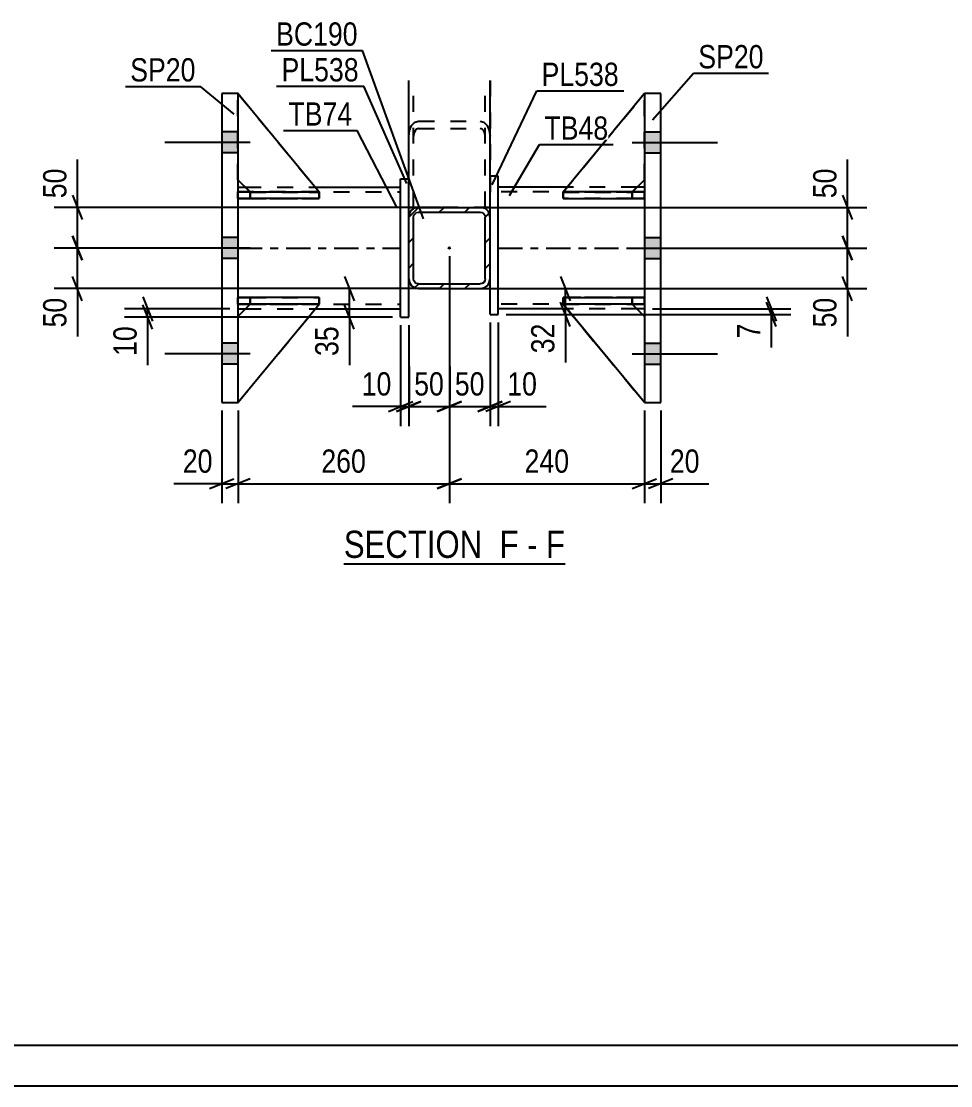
# Model space of a CAD drawing. Header units: millimetres. Extents: x -48 to 793, y -409 to 185.
# Drawn here: x 215.2 to 329.5, y -408.9 to -277.9 of the extents above; entities that cross this region are included whole.
import ezdxf

# ---------------------------------------------------------------- set-up
doc = ezdxf.new("R2010")
doc.units = ezdxf.units.MM
doc.linetypes.add('DXK_LINE_DOT2', pattern=[3.9198, 1.9599, -1.9599])
doc.linetypes.add('DXK_LINE_DOT3', pattern=[5.9187, 2.979, -0.9799, 0.9799, -0.9799])
doc.styles.add('Arial Narrow', font='ARIALN.TTF', dxfattribs={"height": 0.2})

# ---------------------------------------------------------------- blocks, each defined once
blk = doc.blocks.new('Unknown-122568784-1133 - 17325')
at = {"color": 5, "linetype": 'Continuous'}
for p, q in [((-42.51, -403.87), (788.49, -403.87)), ((-47.51, -408.87), (793.49, -408.87))]:
    blk.add_line(p, q, dxfattribs=at)
blk = doc.blocks.new('Unknown-122568784-16 - 2833')
at = {"color": 6, "linetype": 'Continuous'}
blk.add_line((254.9, -344.66), (282.11, -344.66), dxfattribs=at)
at = {"color": 0, "linetype": 'Continuous'}
for points in [[(273, -343.91), (273, -340.41), (254.9, -340.41), (254.9, -343.91)], [(276.4, -343.91), (276.4, -340.41), (274.05, -340.41), (274.05, -343.91)], [(278.72, -343.91), (278.72, -340.41), (277.45, -340.41), (277.45, -343.91)], [(282.11, -343.91), (282.11, -340.41), (279.77, -340.41), (279.77, -343.91)]]:
    blk.add_wipeout(points, dxfattribs=at)
at = {"color": 7, "linetype": 'Continuous', "style": 'Arial Narrow'}
for s, p in [('SECTION ', (254.9, -343.91)), ('F', (274.05, -343.91)), ('F', (279.77, -343.91)), ('-', (277.45, -343.91))]:
    blk.add_text(s, height=3.34, dxfattribs=at).set_placement(p)
blk = doc.blocks.new('Part-122568784-2897 - 2833')
at = {"color": 2, "linetype": 'Continuous'}
for p, q in [((262.88, -297.28), (262.88, -285.17)), ((272.88, -296.94), (272.88, -285.17)), ((262.88, -300.77), (264.08, -300.77)), ((272.52, -300.77), (271.68, -300.77)), ((272.78, -300.77), (272.52, -300.77)), ((272.88, -300.77), (272.78, -300.77))]:
    blk.add_line(p, q, dxfattribs=at)
at = {"color": 7, "linetype": 'DXK_LINE_DOT2'}
for p, q in [((263.48, -300.77), (263.48, -285.17)), ((272.28, -300.77), (272.28, -285.17)), ((262.97, -291.3), (263.23, -290.69)), ((263.23, -290.69), (263.62, -290.29)), ((263.62, -290.29), (264.08, -290.15)), ((264.08, -290.15), (271.68, -290.15)), ((271.68, -290.15), (272.13, -290.29)), ((272.13, -290.29), (272.52, -290.69)), ((272.52, -290.69), (272.78, -291.3)), ((262.88, -292.01), (262.97, -291.3)), ((263.52, -291.65), (263.48, -292.01)), ((263.65, -291.35), (263.52, -291.65)), ((263.85, -291.15), (263.65, -291.35)), ((264.08, -291.08), (263.85, -291.15)), ((264.08, -291.08), (271.68, -291.08)), ((271.9, -291.15), (271.68, -291.08)), ((272.1, -291.35), (271.9, -291.15)), ((272.23, -291.65), (272.1, -291.35)), ((272.28, -292.01), (272.23, -291.65)), ((272.78, -291.3), (272.88, -292.01)), ((262.88, -300.77), (262.88, -297.28)), ((272.88, -300.77), (272.88, -296.94)), ((262.97, -300.77), (262.88, -300.77)), ((264.08, -300.77), (272.13, -300.77)), ((272.52, -300.77), (272.28, -300.77))]:
    blk.add_line(p, q, dxfattribs=at)
blk = doc.blocks.new('Bolt-122568784-2849 - 2833')
at = {"linetype": 'Continuous'}
for points in [[(293.88, -294.08), (293.88, -291.48), (291.88, -291.48), (291.88, -294.08)], [(293.88, -294.08), (293.88, -291.48), (291.88, -291.48), (291.88, -294.08)], [(293.88, -294.08), (293.88, -291.48), (291.88, -291.48), (291.88, -294.08)], [(293.88, -307.08), (293.88, -304.48), (291.88, -304.48), (291.88, -307.08)], [(293.88, -307.08), (293.88, -304.48), (291.88, -304.48), (291.88, -307.08)], [(293.88, -320.08), (293.88, -317.48), (291.88, -317.48), (291.88, -320.08)], [(293.88, -320.08), (293.88, -317.48), (291.88, -317.48), (291.88, -320.08)], [(293.88, -320.08), (293.88, -317.48), (291.88, -317.48), (291.88, -320.08)]]:
    blk.add_hatch(color=1, dxfattribs=at).paths.add_polyline_path(points)
at = {"color": 1, "linetype": 'Continuous'}
for p, q in [((291.88, -291.48), (293.88, -291.48)), ((291.88, -291.48), (293.88, -291.48)), ((291.88, -291.48), (293.88, -291.48)), ((290.38, -292.78), (300.88, -292.78)), ((290.38, -292.78), (300.88, -292.78)), ((290.38, -292.78), (300.88, -292.78)), ((291.88, -294.08), (293.88, -294.08)), ((291.88, -294.08), (293.88, -294.08)), ((291.88, -294.08), (293.88, -294.08)), ((291.88, -304.48), (293.88, -304.48)), ((291.88, -304.48), (293.88, -304.48)), ((290.38, -305.78), (300.88, -305.78)), ((290.38, -305.78), (300.88, -305.78)), ((291.88, -307.08), (293.88, -307.08)), ((291.88, -307.08), (293.88, -307.08)), ((291.88, -317.48), (293.88, -317.48)), ((291.88, -317.48), (293.88, -317.48)), ((291.88, -317.48), (293.88, -317.48)), ((290.38, -318.78), (300.88, -318.78)), ((290.38, -318.78), (300.88, -318.78)), ((290.38, -318.78), (300.88, -318.78)), ((291.88, -320.08), (293.88, -320.08)), ((291.88, -320.08), (293.88, -320.08)), ((291.88, -320.08), (293.88, -320.08))]:
    blk.add_line(p, q, dxfattribs=at)
blk = doc.blocks.new('Part-122568784-3017 - 2833')
at = {"color": 7, "linetype": 'DXK_LINE_DOT2'}
for p, q in [((291.87, -286.78), (281.87, -298.89)), ((281.87, -298.89), (291.87, -286.78)), ((291.87, -297.39), (291.87, -286.78)), ((290.37, -298.89), (291.87, -297.39)), ((290.37, -298.89), (291.87, -297.39)), ((281.87, -298.89), (290.37, -298.89)), ((281.87, -298.89), (281.87, -298.89)), ((290.37, -298.89), (281.87, -298.89)), ((290.37, -298.89), (290.37, -298.89))]:
    blk.add_line(p, q, dxfattribs=at)
blk = doc.blocks.new('Part-122568784-2978 - 2833')
at = {"color": 2, "linetype": 'Continuous'}
for p, q in [((261.88, -314.28), (261.88, -297.28)), ((261.88, -297.28), (262.88, -297.28)), ((262.88, -301.97), (262.88, -297.28)), ((262.88, -314.28), (262.88, -309.57)), ((261.88, -314.28), (262.88, -314.28))]:
    blk.add_line(p, q, dxfattribs=at)
at = {"color": 7, "linetype": 'DXK_LINE_DOT2'}
blk.add_line((262.88, -309.57), (262.88, -301.97), dxfattribs=at)
blk = doc.blocks.new('Bolt-122568784-2850 - 2833')
at = {"linetype": 'Continuous'}
for points in [[(241.88, -294.08), (241.88, -291.48), (239.88, -291.48), (239.88, -294.08)], [(241.88, -294.08), (241.88, -291.48), (239.88, -291.48), (239.88, -294.08)], [(241.88, -294.08), (241.88, -291.48), (239.88, -291.48), (239.88, -294.08)], [(241.88, -307.08), (241.88, -304.48), (239.88, -304.48), (239.88, -307.08)], [(241.88, -307.08), (241.88, -304.48), (239.88, -304.48), (239.88, -307.08)], [(241.88, -320.08), (241.88, -317.48), (239.88, -317.48), (239.88, -320.08)], [(241.88, -320.08), (241.88, -317.48), (239.88, -317.48), (239.88, -320.08)], [(241.88, -320.08), (241.88, -317.48), (239.88, -317.48), (239.88, -320.08)]]:
    blk.add_hatch(color=1, dxfattribs=at).paths.add_polyline_path(points)
at = {"color": 1, "linetype": 'Continuous'}
for p, q in [((241.88, -291.48), (239.88, -291.48)), ((241.88, -291.48), (239.88, -291.48)), ((241.88, -291.48), (239.88, -291.48)), ((243.38, -292.78), (232.88, -292.78)), ((243.38, -292.78), (232.88, -292.78)), ((243.38, -292.78), (232.88, -292.78)), ((241.88, -294.08), (239.88, -294.08)), ((241.88, -294.08), (239.88, -294.08)), ((241.88, -294.08), (239.88, -294.08)), ((241.88, -304.48), (239.88, -304.48)), ((241.88, -304.48), (239.88, -304.48)), ((243.38, -305.78), (232.88, -305.78)), ((243.38, -305.78), (232.88, -305.78)), ((241.88, -307.08), (239.88, -307.08)), ((241.88, -307.08), (239.88, -307.08)), ((241.88, -317.48), (239.88, -317.48)), ((241.88, -317.48), (239.88, -317.48)), ((241.88, -317.48), (239.88, -317.48)), ((243.38, -318.78), (232.88, -318.78)), ((243.38, -318.78), (232.88, -318.78)), ((243.38, -318.78), (232.88, -318.78)), ((241.88, -320.08), (239.88, -320.08)), ((241.88, -320.08), (239.88, -320.08)), ((241.88, -320.08), (239.88, -320.08))]:
    blk.add_line(p, q, dxfattribs=at)
blk = doc.blocks.new('Part-122568784-2896 - 2833')
at = {"color": 7, "linetype": 'DXK_LINE_DOT2'}
for p, q in [((262.88, -300.77), (262.88, -285.17)), ((263.48, -300.77), (263.48, -285.17)), ((272.28, -300.77), (272.28, -285.17)), ((272.88, -285.17), (272.88, -300.77)), ((272.88, -300.77), (262.88, -300.77))]:
    blk.add_line(p, q, dxfattribs=at)
blk = doc.blocks.new('Part-122568784-2932 - 2833')
at = {"color": 2, "linetype": 'Continuous'}
for p, q in [((243.37, -312.69), (241.87, -314.19)), ((241.87, -324.78), (251.87, -312.69)), ((251.87, -312.69), (243.37, -312.69)), ((243.37, -312.69), (243.37, -312.69)), ((251.87, -312.69), (251.87, -312.69))]:
    blk.add_line(p, q, dxfattribs=at)
at = {"color": 7, "linetype": 'DXK_LINE_DOT2'}
for p, q in [((241.87, -314.19), (243.37, -312.69)), ((241.87, -324.78), (251.87, -312.69)), ((243.37, -312.69), (251.87, -312.69)), ((241.87, -314.19), (241.87, -324.78))]:
    blk.add_line(p, q, dxfattribs=at)
blk = doc.blocks.new('Part-122568784-2933 - 2833')
at = {"color": 7, "linetype": 'DXK_LINE_DOT2'}
for p, q in [((243.37, -312.69), (241.87, -314.19)), ((241.87, -324.78), (251.87, -312.69)), ((241.87, -314.19), (243.37, -312.69)), ((241.87, -324.78), (251.87, -312.69)), ((251.87, -312.69), (243.37, -312.69)), ((243.37, -312.69), (243.37, -312.69)), ((243.37, -312.69), (251.87, -312.69)), ((251.87, -312.69), (251.87, -312.69)), ((241.87, -314.19), (241.87, -324.78))]:
    blk.add_line(p, q, dxfattribs=at)
blk = doc.blocks.new('Part-122568784-2934 - 2833')
at = {"color": 2, "linetype": 'Continuous'}
for p, q in [((241.87, -286.78), (241.87, -286.78)), ((241.87, -286.78), (241.87, -286.78)), ((251.87, -298.89), (241.87, -286.78)), ((243.36, -298.88), (241.87, -297.39)), ((250.63, -298.89), (251.87, -298.89)), ((251.87, -298.89), (251.87, -298.89))]:
    blk.add_line(p, q, dxfattribs=at)
at = {"color": 7, "linetype": 'DXK_LINE_DOT2'}
for p, q in [((241.87, -297.39), (241.87, -286.78)), ((241.87, -286.78), (251.87, -298.89)), ((243.37, -298.89), (241.87, -297.39)), ((243.37, -298.89), (243.36, -298.88)), ((251.87, -298.89), (243.37, -298.89)), ((243.37, -298.89), (243.37, -298.89)), ((243.37, -298.89), (250.63, -298.89))]:
    blk.add_line(p, q, dxfattribs=at)
blk = doc.blocks.new('Part-122568784-2935 - 2833')
at = {"color": 7, "linetype": 'DXK_LINE_DOT2'}
for p, q in [((241.87, -297.39), (241.87, -286.78)), ((241.87, -286.78), (251.87, -298.89)), ((241.87, -286.78), (251.87, -298.89)), ((243.37, -298.89), (241.87, -297.39)), ((243.37, -298.89), (241.87, -297.39)), ((251.87, -298.89), (243.37, -298.89)), ((243.37, -298.89), (243.37, -298.89)), ((243.37, -298.89), (251.87, -298.89)), ((251.87, -298.89), (251.87, -298.89))]:
    blk.add_line(p, q, dxfattribs=at)
blk = doc.blocks.new('Part-122568784-2942 - 2833')
at = {"color": 2, "linetype": 'Continuous'}
for p, q in [((281.88, -311.88), (291.88, -311.88)), ((281.88, -311.88), (281.88, -312.68)), ((291.88, -312.68), (281.88, -312.68)), ((291.88, -311.88), (291.88, -311.88)), ((291.88, -312.68), (291.88, -311.88))]:
    blk.add_line(p, q, dxfattribs=at)
at = {"color": 7, "linetype": 'DXK_LINE_DOT2'}
for p, q in [((290.38, -311.88), (281.88, -311.88)), ((281.88, -312.68), (290.38, -312.68)), ((291.88, -311.88), (290.38, -311.88)), ((290.38, -311.88), (290.38, -312.68)), ((290.38, -312.68), (291.88, -312.68)), ((291.88, -311.88), (291.88, -311.88))]:
    blk.add_line(p, q, dxfattribs=at)
blk = doc.blocks.new('Part-122568784-3007 - 2833')
at = {"color": 2, "linetype": 'Continuous'}
for p, q in [((239.88, -286.78), (239.88, -324.78)), ((241.88, -286.78), (239.88, -286.78)), ((241.88, -324.78), (241.88, -286.78)), ((239.88, -324.78), (241.88, -324.78))]:
    blk.add_line(p, q, dxfattribs=at)
blk = doc.blocks.new('Part-122568784-2943 - 2833')
at = {"color": 2, "linetype": 'Continuous'}
for p, q in [((281.88, -298.88), (281.88, -298.88)), ((281.88, -298.88), (281.88, -299.68)), ((281.88, -299.68), (291.88, -299.68)), ((291.88, -298.88), (283.12, -298.88)), ((291.88, -298.88), (291.88, -298.88)), ((291.88, -298.88), (291.88, -299.68))]:
    blk.add_line(p, q, dxfattribs=at)
at = {"color": 7, "linetype": 'DXK_LINE_DOT2'}
for p, q in [((283.12, -298.88), (281.88, -298.88)), ((290.38, -298.88), (281.88, -298.88)), ((281.88, -299.68), (290.38, -299.68)), ((290.38, -298.88), (291.88, -298.88)), ((290.38, -298.88), (290.38, -299.68)), ((290.38, -299.68), (291.88, -299.68)), ((291.88, -298.88), (291.88, -298.88))]:
    blk.add_line(p, q, dxfattribs=at)
blk = doc.blocks.new('Part-122568784-3018 - 2833')
at = {"color": 7, "linetype": 'DXK_LINE_DOT2'}
for p, q in [((281.88, -312.68), (281.88, -311.88)), ((281.88, -311.88), (290.38, -311.88)), ((291.87, -311.88), (281.88, -311.88)), ((290.38, -312.68), (281.88, -312.68)), ((281.88, -312.68), (291.87, -312.68)), ((290.38, -312.68), (290.38, -311.88)), ((290.38, -311.88), (291.88, -311.88)), ((291.88, -312.68), (290.38, -312.68)), ((291.87, -312.68), (291.87, -311.88)), ((291.87, -311.88), (291.88, -311.88)), ((291.87, -312.68), (291.88, -312.68)), ((291.88, -312.68), (291.88, -311.88))]:
    blk.add_line(p, q, dxfattribs=at)
blk = doc.blocks.new('Part-122568784-2958 - 2833')
at = {"color": 2, "linetype": 'Continuous'}
for p, q in [((282.38, -298.28), (273.88, -298.28)), ((291.88, -298.28), (290.98, -298.28)), ((282.36, -313.28), (273.88, -313.28)), ((291.88, -313.28), (290.97, -313.28))]:
    blk.add_line(p, q, dxfattribs=at)
at = {"color": 7, "linetype": 'DXK_LINE_DOT2'}
for p, q in [((273.88, -313.28), (273.88, -298.28)), ((290.98, -298.28), (282.38, -298.28)), ((291.88, -298.28), (291.88, -313.28)), ((291.88, -298.88), (273.88, -298.88)), ((291.88, -312.68), (273.88, -312.68)), ((290.97, -313.28), (282.36, -313.28))]:
    blk.add_line(p, q, dxfattribs=at)
at = {"color": 7, "linetype": 'DXK_LINE_DOT3'}
blk.add_line((273.88, -305.78), (291.88, -305.78), dxfattribs=at)
blk = doc.blocks.new('Part-122568784-2973 - 2833')
at = {"color": 2, "linetype": 'Continuous'}
for p, q in [((273.88, -296.94), (272.88, -296.94)), ((272.88, -301.97), (272.88, -296.94)), ((273.88, -313.94), (273.88, -296.94)), ((272.88, -313.94), (272.88, -309.57)), ((272.88, -313.94), (273.88, -313.94))]:
    blk.add_line(p, q, dxfattribs=at)
at = {"color": 7, "linetype": 'DXK_LINE_DOT2'}
blk.add_line((272.88, -309.57), (272.88, -301.97), dxfattribs=at)
blk = doc.blocks.new('Part-122568784-2983 - 2833')
at = {"color": 2, "linetype": 'Continuous'}
for p, q in [((241.88, -298.28), (242.77, -298.28)), ((251.37, -298.28), (261.88, -298.28)), ((241.88, -313.28), (242.78, -313.28)), ((251.39, -313.28), (261.88, -313.28))]:
    blk.add_line(p, q, dxfattribs=at)
at = {"color": 7, "linetype": 'DXK_LINE_DOT2'}
for p, q in [((241.88, -313.28), (241.88, -298.28)), ((242.77, -298.28), (251.37, -298.28)), ((261.88, -313.28), (261.88, -298.28)), ((241.88, -298.88), (261.88, -298.88)), ((241.88, -312.68), (261.88, -312.68)), ((242.78, -313.28), (251.39, -313.28))]:
    blk.add_line(p, q, dxfattribs=at)
at = {"color": 7, "linetype": 'DXK_LINE_DOT3'}
blk.add_line((241.88, -305.78), (261.88, -305.78), dxfattribs=at)
blk = doc.blocks.new('Part-122568784-2984 - 2833')
at = {"color": 7, "linetype": 'DXK_LINE_DOT2'}
for p, q in [((241.87, -311.88), (243.37, -311.88)), ((251.87, -311.88), (241.87, -311.88)), ((241.87, -311.88), (241.87, -311.88)), ((241.87, -311.88), (241.87, -312.68)), ((241.87, -311.88), (241.87, -312.68)), ((243.37, -312.68), (241.87, -312.68)), ((241.87, -312.68), (251.87, -312.68)), ((241.87, -312.68), (241.87, -312.68)), ((243.37, -311.88), (251.87, -311.88)), ((243.37, -311.88), (243.37, -312.68)), ((251.87, -312.68), (243.37, -312.68)), ((251.87, -311.88), (251.87, -312.68))]:
    blk.add_line(p, q, dxfattribs=at)
blk = doc.blocks.new('Part-122568784-2985 - 2833')
at = {"color": 7, "linetype": 'DXK_LINE_DOT2'}
for p, q in [((241.87, -298.88), (243.37, -298.88)), ((251.64, -298.88), (241.87, -298.88)), ((241.87, -298.88), (241.87, -298.88)), ((241.87, -298.88), (241.87, -299.68)), ((241.87, -298.88), (241.87, -299.68)), ((243.37, -299.68), (241.87, -299.68)), ((241.87, -299.68), (251.87, -299.68)), ((241.87, -299.68), (241.87, -299.68)), ((243.37, -298.88), (251.87, -298.88)), ((243.37, -298.88), (243.37, -299.68)), ((251.87, -299.68), (243.37, -299.68)), ((251.87, -298.88), (251.87, -299.68))]:
    blk.add_line(p, q, dxfattribs=at)
blk = doc.blocks.new('Part-122568784-3050 - 2833')
at = {"linetype": 'Continuous'}
h = blk.add_hatch(dxfattribs=at)
h.set_pattern_fill('', scale=0.7, style=0, pattern_type=0)
h.set_pattern_definition([(45, (264.0753, -300.7732), (-1.57154, 1.57154), [])])
h.paths.add_polyline_path([(271.68, -300.77), (264.08, -300.77), (263.62, -300.86), (263.23, -301.12), (262.97, -301.51), (262.88, -301.97), (262.88, -309.57), (262.97, -310.03), (263.23, -310.42), (263.62, -310.68), (264.08, -310.77), (271.68, -310.77), (272.13, -310.68), (272.52, -310.42), (272.78, -310.03), (272.88, -309.57), (272.88, -301.97), (272.78, -301.51), (272.52, -301.12), (272.13, -300.86)])
h.paths.add_polyline_path([(272.23, -301.74), (272.28, -301.97), (272.28, -309.57), (272.23, -309.8), (272.1, -310), (271.9, -310.13), (271.68, -310.17), (264.08, -310.17), (263.85, -310.13), (263.65, -310), (263.52, -309.8), (263.48, -309.57), (263.48, -301.97), (263.52, -301.74), (263.65, -301.55), (263.85, -301.42), (264.08, -301.37), (271.68, -301.37), (271.9, -301.42), (272.1, -301.55)])
blk.add_hatch(color=30, dxfattribs=at).paths.add_polyline_path([(267.88, -305.87, -1), (267.88, -305.67, -1)])
at = {"color": 2, "linetype": 'Continuous'}
for p, q in [((264.08, -300.77), (263.62, -300.86)), ((264.08, -300.77), (271.68, -300.77)), ((272.13, -300.86), (271.68, -300.77)), ((262.97, -301.51), (262.88, -301.97)), ((262.88, -309.57), (262.88, -301.97)), ((263.48, -301.97), (263.52, -301.74)), ((263.48, -309.57), (263.48, -301.97)), ((263.52, -301.74), (263.65, -301.55)), ((263.65, -301.55), (263.85, -301.42)), ((263.85, -301.42), (264.08, -301.37)), ((264.08, -301.37), (271.68, -301.37)), ((271.68, -301.37), (271.9, -301.42)), ((271.9, -301.42), (272.1, -301.55)), ((272.1, -301.55), (272.23, -301.74)), ((272.23, -301.74), (272.28, -301.97)), ((272.28, -309.57), (272.28, -301.97)), ((272.88, -301.97), (272.78, -301.51)), ((272.88, -309.57), (272.88, -301.97)), ((262.88, -309.57), (262.97, -310.03)), ((263.52, -309.8), (263.48, -309.57)), ((263.65, -310), (263.52, -309.8)), ((263.85, -310.13), (263.65, -310)), ((264.08, -310.17), (263.85, -310.13)), ((264.08, -310.17), (271.68, -310.17)), ((271.9, -310.13), (271.68, -310.17)), ((272.1, -310), (271.9, -310.13)), ((272.23, -309.8), (272.1, -310)), ((272.28, -309.57), (272.23, -309.8)), ((272.78, -310.03), (272.88, -309.57)), ((263.62, -310.68), (264.08, -310.77)), ((264.08, -310.77), (271.68, -310.77)), ((271.68, -310.77), (272.13, -310.68))]:
    blk.add_line(p, q, dxfattribs=at)
at = {"color": 7, "linetype": 'DXK_LINE_DOT3'}
blk.add_line((267.88, -305.77), (267.88, -305.77), dxfattribs=at)
at = {"color": 30, "linetype": 'DXK_LINE_DOT3'}
blk.add_line((267.88, -305.77), (267.88, -305.77), dxfattribs=at)
at = {"color": 30, "linetype": 'Continuous'}
blk.add_circle((267.88, -305.77), 0.1, dxfattribs=at)
at = {"color": 2, "linetype": 'Continuous'}
for centre, start, end in [((264.08, -301.97), 112.5, 157.5), ((271.68, -301.97), 22.5, 67.5), ((264.08, -309.57), 202.5, 247.5), ((271.68, -309.57), 292.5, 337.5)]:
    blk.add_arc(centre, 1.2, start, end, dxfattribs=at)
blk = doc.blocks.new('Part-122568784-2986 - 2833')
at = {"color": 2, "linetype": 'Continuous'}
for p, q in [((241.87, -312.68), (241.87, -311.88)), ((251.87, -311.88), (241.87, -311.88)), ((251.87, -312.68), (241.87, -312.68)), ((241.87, -312.68), (241.87, -312.68)), ((251.87, -312.68), (251.87, -311.88))]:
    blk.add_line(p, q, dxfattribs=at)
at = {"color": 7, "linetype": 'DXK_LINE_DOT2'}
for p, q in [((243.37, -311.88), (241.87, -311.88)), ((241.87, -312.68), (243.37, -312.68)), ((243.37, -312.68), (243.37, -311.88)), ((251.87, -311.88), (243.37, -311.88)), ((243.37, -312.68), (251.87, -312.68))]:
    blk.add_line(p, q, dxfattribs=at)
blk = doc.blocks.new('Part-122568784-2987 - 2833')
at = {"color": 2, "linetype": 'Continuous'}
for p, q in [((241.87, -299.68), (241.87, -298.88)), ((241.87, -298.88), (250.63, -298.88)), ((251.87, -299.68), (241.87, -299.68)), ((241.87, -299.68), (241.87, -299.68)), ((251.87, -299.68), (251.87, -298.88)), ((251.87, -298.88), (251.87, -298.88))]:
    blk.add_line(p, q, dxfattribs=at)
at = {"color": 7, "linetype": 'DXK_LINE_DOT2'}
for p, q in [((243.37, -298.88), (241.87, -298.88)), ((241.87, -299.68), (243.37, -299.68)), ((243.37, -299.68), (243.37, -298.88)), ((243.37, -298.88), (251.87, -298.88)), ((243.37, -299.68), (251.87, -299.68))]:
    blk.add_line(p, q, dxfattribs=at)
blk = doc.blocks.new('Part-122568784-3002 - 2833')
at = {"color": 2, "linetype": 'Continuous'}
for p, q in [((293.88, -286.78), (291.88, -286.78)), ((291.88, -286.78), (291.88, -324.78)), ((293.88, -324.78), (293.88, -286.78)), ((291.88, -324.78), (293.88, -324.78))]:
    blk.add_line(p, q, dxfattribs=at)
blk = doc.blocks.new('Part-122568784-3016 - 2833')
at = {"color": 2, "linetype": 'Continuous'}
for p, q in [((291.87, -286.78), (281.87, -298.89)), ((291.87, -286.78), (291.87, -286.78)), ((291.87, -286.78), (291.87, -286.78)), ((290.38, -298.88), (291.87, -297.39)), ((283.12, -298.89), (281.87, -298.89)), ((281.87, -298.89), (281.87, -298.89))]:
    blk.add_line(p, q, dxfattribs=at)
at = {"color": 7, "linetype": 'DXK_LINE_DOT2'}
for p, q in [((291.87, -286.78), (281.87, -298.89)), ((291.87, -297.39), (291.87, -286.78)), ((290.37, -298.89), (291.87, -297.39)), ((290.37, -298.89), (281.87, -298.89)), ((290.37, -298.89), (283.12, -298.89)), ((290.37, -298.89), (290.38, -298.88)), ((290.37, -298.89), (290.37, -298.89))]:
    blk.add_line(p, q, dxfattribs=at)
blk = doc.blocks.new('Part-122568784-3019 - 2833')
at = {"color": 7, "linetype": 'DXK_LINE_DOT2'}
for p, q in [((281.88, -299.68), (281.88, -298.88)), ((281.88, -298.88), (290.38, -298.88)), ((291.87, -298.88), (281.88, -298.88)), ((290.38, -299.68), (281.88, -299.68)), ((281.88, -299.68), (291.87, -299.68)), ((290.38, -299.68), (290.38, -298.88)), ((290.38, -298.88), (291.88, -298.88)), ((291.88, -299.68), (290.38, -299.68)), ((291.87, -299.68), (291.87, -298.88)), ((291.87, -298.88), (291.88, -298.88)), ((291.87, -299.68), (291.88, -299.68)), ((291.88, -299.68), (291.88, -298.88))]:
    blk.add_line(p, q, dxfattribs=at)
blk = doc.blocks.new('Part-122568784-3053 - 2833')
at = {"color": 2, "linetype": 'Continuous'}
for p, q in [((281.87, -312.69), (281.87, -312.69)), ((290.37, -312.69), (281.87, -312.69)), ((291.87, -324.78), (281.87, -312.69)), ((290.37, -312.69), (290.37, -312.69)), ((290.37, -312.69), (291.87, -314.19))]:
    blk.add_line(p, q, dxfattribs=at)
at = {"color": 7, "linetype": 'DXK_LINE_DOT2'}
for p, q in [((281.87, -312.69), (290.37, -312.69)), ((291.87, -324.78), (281.87, -312.69)), ((290.37, -312.69), (291.87, -314.19)), ((291.87, -314.19), (291.87, -324.78))]:
    blk.add_line(p, q, dxfattribs=at)
blk = doc.blocks.new('Part-122568784-3054 - 2833')
at = {"color": 7, "linetype": 'DXK_LINE_DOT2'}
for p, q in [((281.87, -312.69), (290.37, -312.69)), ((291.87, -324.78), (281.87, -312.69)), ((281.87, -312.69), (281.87, -312.69)), ((290.37, -312.69), (281.87, -312.69)), ((281.87, -312.69), (291.87, -324.78)), ((290.37, -312.69), (291.87, -314.19)), ((290.37, -312.69), (290.37, -312.69)), ((291.87, -314.19), (290.37, -312.69)), ((291.87, -314.19), (291.87, -324.78))]:
    blk.add_line(p, q, dxfattribs=at)
blk = doc.blocks.new('StraightDimension-122568784-3164 - 2833')
at = {"color": 7, "linetype": 'Continuous'}
for p, q in [((267.88, -306.77), (267.88, -337.18)), ((241.88, -325.78), (241.88, -337.18)), ((243.38, -334.18), (240.38, -335.38)), ((241.88, -334.78), (267.88, -334.78)), ((266.38, -335.38), (269.38, -334.18))]:
    blk.add_line(p, q, dxfattribs=at)
at = {"color": 0}
blk.add_wipeout([(258.22, -334.03), (258.22, -329.83), (251.53, -329.83), (251.53, -334.03)], dxfattribs=at)
at = {"color": 3, "style": 'Arial Narrow'}
blk.add_text('260', height=2.863, dxfattribs=at).set_placement((252.13, -333.43))
blk = doc.blocks.new('StraightDimension-122568784-3244 - 2833')
at = {"color": 7, "linetype": 'Continuous'}
for p, q in [((222.12, -300.77), (222.12, -294.87)), ((222.12, -300.77), (222.12, -294.87)), ((221.52, -299.27), (222.72, -302.27)), ((266.88, -300.77), (219.27, -300.77)), ((222.12, -305.78), (222.12, -300.77)), ((222.72, -307.28), (221.52, -304.28)), ((234.38, -305.78), (219.27, -305.78))]:
    blk.add_line(p, q, dxfattribs=at)
at = {"color": 0}
blk.add_wipeout([(221.37, -295.39), (217.17, -295.39), (217.17, -300.25), (221.37, -300.25)], dxfattribs=at)
at = {"color": 3, "style": 'Arial Narrow'}
blk.add_text('50', height=2.863, rotation=90.0002, dxfattribs=at).set_placement((220.77, -299.65))
blk = doc.blocks.new('StraightDimension-122568784-3187 - 2833')
at = {"color": 7, "linetype": 'Continuous'}
for p, q in [((239.88, -325.78), (239.88, -337.18)), ((241.88, -325.78), (241.88, -337.18)), ((239.88, -334.78), (233.97, -334.78)), ((239.88, -334.78), (233.97, -334.78)), ((238.38, -335.38), (241.38, -334.18)), ((239.88, -334.78), (241.88, -334.78)), ((243.38, -334.18), (240.38, -335.38))]:
    blk.add_line(p, q, dxfattribs=at)
at = {"color": 0}
blk.add_wipeout([(239.35, -334.03), (239.35, -329.83), (234.49, -329.83), (234.49, -334.03)], dxfattribs=at)
at = {"color": 3, "style": 'Arial Narrow'}
blk.add_text('20', height=2.863, dxfattribs=at).set_placement((235.09, -333.43))
blk = doc.blocks.new('StraightDimension-122568784-3080 - 2833')
at = {"color": 7, "linetype": 'Continuous'}
for p, q in [((267.88, -306.77), (267.88, -327.68)), ((262.88, -315.28), (262.88, -327.68)), ((261.38, -325.88), (264.38, -324.68)), ((269.38, -324.68), (266.38, -325.88)), ((262.88, -325.28), (267.88, -325.28))]:
    blk.add_line(p, q, dxfattribs=at)
at = {"color": 0}
blk.add_wipeout([(267.8, -324.53), (267.8, -320.33), (262.95, -320.33), (262.95, -324.53)], dxfattribs=at)
at = {"color": 3, "style": 'Arial Narrow'}
blk.add_text('50', height=2.863, dxfattribs=at).set_placement((263.55, -323.93))
blk = doc.blocks.new('StraightDimension-122568784-3070 - 2833')
at = {"color": 7, "linetype": 'Continuous'}
for p, q in [((261.88, -315.28), (261.88, -327.68)), ((262.88, -315.28), (262.88, -327.68)), ((260.38, -325.88), (263.38, -324.68)), ((264.38, -324.68), (261.38, -325.88)), ((261.88, -325.28), (255.97, -325.28)), ((261.88, -325.28), (255.97, -325.28)), ((261.88, -325.28), (262.88, -325.28))]:
    blk.add_line(p, q, dxfattribs=at)
at = {"color": 0}
blk.add_wipeout([(261.35, -324.53), (261.35, -320.33), (256.49, -320.33), (256.49, -324.53)], dxfattribs=at)
at = {"color": 3, "style": 'Arial Narrow'}
blk.add_text('10', height=2.863, dxfattribs=at).set_placement((257.09, -323.93))
blk = doc.blocks.new('StraightDimension-122568784-3226 - 2833')
at = {"color": 7, "linetype": 'Continuous'}
for p, q in [((230.16, -311.78), (231.36, -314.78)), ((231.36, -315.78), (230.16, -312.78)), ((240.88, -313.28), (227.91, -313.28)), ((260.88, -314.28), (227.91, -314.28)), ((230.76, -314.28), (230.76, -313.28)), ((230.76, -314.28), (230.76, -320.19)), ((230.76, -314.28), (230.76, -320.19))]:
    blk.add_line(p, q, dxfattribs=at)
at = {"color": 0}
blk.add_wipeout([(230.01, -314.81), (225.81, -314.81), (225.81, -319.66), (230.01, -319.66)], dxfattribs=at)
at = {"color": 3, "style": 'Arial Narrow'}
blk.add_text('10', height=2.863, rotation=90.0002, dxfattribs=at).set_placement((229.41, -319.06))
blk = doc.blocks.new('StraightDimension-122568784-3114 - 2833')
at = {"color": 7, "linetype": 'Continuous'}
for p, q in [((272.88, -314.94), (272.88, -327.68)), ((273.88, -314.94), (273.88, -327.68)), ((271.38, -325.88), (274.38, -324.68)), ((275.38, -324.68), (272.38, -325.88)), ((272.88, -325.28), (273.88, -325.28)), ((273.88, -325.28), (279.78, -325.28)), ((273.88, -325.28), (279.78, -325.28))]:
    blk.add_line(p, q, dxfattribs=at)
at = {"color": 0}
blk.add_wipeout([(279.26, -324.53), (279.26, -320.33), (274.4, -320.33), (274.4, -324.53)], dxfattribs=at)
at = {"color": 3, "style": 'Arial Narrow'}
blk.add_text('10', height=2.863, dxfattribs=at).set_placement((275, -323.93))
blk = doc.blocks.new('StraightDimension-122568784-3125 - 2833')
at = {"color": 7, "linetype": 'Continuous'}
for p, q in [((291.87, -325.78), (291.87, -337.18)), ((293.88, -325.78), (293.88, -337.18)), ((290.37, -335.38), (293.37, -334.18)), ((291.87, -334.78), (293.88, -334.78)), ((295.38, -334.18), (292.38, -335.38)), ((293.88, -334.78), (299.78, -334.78)), ((293.88, -334.78), (299.78, -334.78))]:
    blk.add_line(p, q, dxfattribs=at)
at = {"color": 0}
blk.add_wipeout([(299.26, -334.03), (299.26, -329.83), (294.4, -329.83), (294.4, -334.03)], dxfattribs=at)
at = {"color": 3, "style": 'Arial Narrow'}
blk.add_text('20', height=2.863, dxfattribs=at).set_placement((295, -333.43))
blk = doc.blocks.new('StraightDimension-122568784-3215 - 2833')
at = {"color": 7, "linetype": 'Continuous'}
for p, q in [((254.98, -309.27), (256.18, -312.27)), ((266.88, -310.77), (252.73, -310.77)), ((255.58, -314.28), (255.58, -310.77)), ((256.18, -315.78), (254.98, -312.78)), ((260.88, -314.28), (252.73, -314.28)), ((255.58, -314.28), (255.58, -320.19)), ((255.58, -314.28), (255.58, -320.19))]:
    blk.add_line(p, q, dxfattribs=at)
at = {"color": 0}
blk.add_wipeout([(254.83, -314.81), (250.63, -314.81), (250.63, -319.66), (254.83, -319.66)], dxfattribs=at)
at = {"color": 3, "style": 'Arial Narrow'}
blk.add_text('35', height=2.863, rotation=90.0002, dxfattribs=at).set_placement((254.23, -319.06))
blk = doc.blocks.new('StraightDimension-122568784-3264 - 2833')
at = {"color": 7, "linetype": 'Continuous'}
for p, q in [((221.52, -304.28), (222.72, -307.28)), ((234.38, -305.78), (219.27, -305.78)), ((222.12, -310.77), (222.12, -305.78)), ((222.72, -312.27), (221.52, -309.27)), ((266.88, -310.77), (219.27, -310.77)), ((222.12, -310.77), (222.12, -316.68)), ((222.12, -310.77), (222.12, -316.68))]:
    blk.add_line(p, q, dxfattribs=at)
at = {"color": 0}
blk.add_wipeout([(221.37, -311.3), (217.17, -311.3), (217.17, -316.15), (221.37, -316.15)], dxfattribs=at)
at = {"color": 3, "style": 'Arial Narrow'}
blk.add_text('50', height=2.863, rotation=90.0002, dxfattribs=at).set_placement((220.77, -315.55))
blk = doc.blocks.new('StraightDimension-122568784-3283 - 2833')
at = {"color": 7, "linetype": 'Continuous'}
for p, q in [((316.84, -300.77), (316.84, -294.87)), ((316.84, -300.77), (316.84, -294.87)), ((316.24, -299.27), (317.44, -302.27)), ((268.88, -300.77), (319.24, -300.77)), ((316.84, -305.78), (316.84, -300.77)), ((317.44, -307.28), (316.24, -304.28)), ((299.38, -305.78), (319.24, -305.78))]:
    blk.add_line(p, q, dxfattribs=at)
at = {"color": 0}
blk.add_wipeout([(316.09, -295.39), (311.89, -295.39), (311.89, -300.25), (316.09, -300.25)], dxfattribs=at)
at = {"color": 3, "style": 'Arial Narrow'}
blk.add_text('50', height=2.863, rotation=90.0002, dxfattribs=at).set_placement((315.49, -299.65))
blk = doc.blocks.new('StraightDimension-122568784-3097 - 2833')
at = {"color": 7, "linetype": 'Continuous'}
for p, q in [((267.88, -306.77), (267.88, -327.68)), ((272.88, -314.94), (272.88, -327.68)), ((266.38, -325.88), (269.38, -324.68)), ((274.38, -324.68), (271.38, -325.88)), ((267.88, -325.28), (272.88, -325.28))]:
    blk.add_line(p, q, dxfattribs=at)
at = {"color": 0}
blk.add_wipeout([(272.8, -324.53), (272.8, -320.33), (267.95, -320.33), (267.95, -324.53)], dxfattribs=at)
at = {"color": 3, "style": 'Arial Narrow'}
blk.add_text('50', height=2.863, dxfattribs=at).set_placement((268.55, -323.93))
blk = doc.blocks.new('StraightDimension-122568784-3141 - 2833')
at = {"color": 7, "linetype": 'Continuous'}
for p, q in [((267.88, -306.77), (267.88, -337.18)), ((291.87, -325.78), (291.87, -337.18)), ((269.38, -334.18), (266.38, -335.38)), ((267.88, -334.78), (291.87, -334.78)), ((290.37, -335.38), (293.37, -334.18))]:
    blk.add_line(p, q, dxfattribs=at)
at = {"color": 0}
blk.add_wipeout([(283.22, -334.03), (283.22, -329.83), (276.53, -329.83), (276.53, -334.03)], dxfattribs=at)
at = {"color": 3, "style": 'Arial Narrow'}
blk.add_text('240', height=2.863, dxfattribs=at).set_placement((277.13, -333.43))
blk = doc.blocks.new('StraightDimension-122568784-3204 - 2833')
at = {"color": 7, "linetype": 'Continuous'}
for p, q in [((281.55, -309.27), (282.75, -312.27)), ((268.88, -310.77), (284.55, -310.77)), ((282.15, -313.94), (282.15, -310.77)), ((282.75, -315.44), (281.55, -312.44)), ((274.88, -313.94), (284.55, -313.94)), ((282.15, -313.94), (282.15, -319.85)), ((282.15, -313.94), (282.15, -319.85))]:
    blk.add_line(p, q, dxfattribs=at)
at = {"color": 0}
blk.add_wipeout([(281.4, -314.47), (277.2, -314.47), (277.2, -319.33), (281.4, -319.33)], dxfattribs=at)
at = {"color": 3, "style": 'Arial Narrow'}
blk.add_text('32', height=2.863, rotation=90.0002, dxfattribs=at).set_placement((280.8, -318.73))
blk = doc.blocks.new('StraightDimension-122568784-3235 - 2833')
at = {"color": 7, "linetype": 'Continuous'}
for p, q in [((306.87, -311.78), (308.07, -314.78)), ((308.07, -315.44), (306.87, -312.44)), ((274.88, -313.94), (309.87, -313.94)), ((292.88, -313.28), (309.87, -313.28)), ((307.47, -313.94), (307.47, -313.28)), ((307.47, -313.94), (307.47, -318.02)), ((307.47, -313.94), (307.47, -318.02))]:
    blk.add_line(p, q, dxfattribs=at)
at = {"color": 0}
blk.add_wipeout([(306.72, -314.47), (302.52, -314.47), (302.52, -317.5), (306.72, -317.5)], dxfattribs=at)
at = {"color": 3, "style": 'Arial Narrow'}
blk.add_text('7', height=2.86, rotation=90.0002, dxfattribs=at).set_placement((306.12, -316.9))
blk = doc.blocks.new('StraightDimension-122568784-3301 - 2833')
at = {"color": 7, "linetype": 'Continuous'}
for p, q in [((316.24, -304.28), (317.44, -307.28)), ((299.38, -305.78), (319.24, -305.78)), ((316.84, -310.77), (316.84, -305.78)), ((317.44, -312.27), (316.24, -309.27)), ((268.88, -310.77), (319.24, -310.77)), ((316.84, -310.77), (316.84, -316.68)), ((316.84, -310.77), (316.84, -316.68))]:
    blk.add_line(p, q, dxfattribs=at)
at = {"color": 0}
blk.add_wipeout([(316.09, -311.3), (311.89, -311.3), (311.89, -316.15), (316.09, -316.15)], dxfattribs=at)
at = {"color": 3, "style": 'Arial Narrow'}
blk.add_text('50', height=2.863, rotation=90.0002, dxfattribs=at).set_placement((315.49, -315.55))
blk = doc.blocks.new('Mark-122568784-2998 - 2833')
at = {"color": 0}
blk.add_wipeout([(306.54, -283.66), (306.54, -280.66), (298.5, -280.66), (298.5, -283.66)], dxfattribs=at)
blk.add_wipeout([(306.54, -283.66), (306.54, -280.66), (298.5, -280.66), (298.5, -283.66)], dxfattribs=at)
at = {"color": 30, "linetype": 'Continuous'}
for p, q in [((292.88, -289.99), (297.9, -284.26)), ((297.9, -284.26), (307.14, -284.26))]:
    blk.add_line(p, q, dxfattribs=at)
at = {"color": 3, "style": 'Arial Narrow'}
blk.add_text('SP20', height=2.863, dxfattribs=at).set_placement((298.5, -283.66))
blk = doc.blocks.new('Mark-122568784-2954 - 2833')
at = {"color": 0}
blk.add_wipeout([(287.42, -292.45), (287.42, -289.45), (279.57, -289.45), (279.57, -292.45)], dxfattribs=at)
blk.add_wipeout([(287.42, -292.45), (287.42, -289.45), (279.57, -289.45), (279.57, -292.45)], dxfattribs=at)
at = {"color": 30, "linetype": 'Continuous'}
for p, q in [((275.28, -299.3), (278.97, -293.05)), ((278.97, -293.05), (288.02, -293.05))]:
    blk.add_line(p, q, dxfattribs=at)
at = {"color": 3, "style": 'Arial Narrow'}
blk.add_text('TB48', height=2.863, dxfattribs=at).set_placement((279.57, -292.45))
blk = doc.blocks.new('Mark-122568784-2969 - 2833')
at = {"color": 0}
blk.add_wipeout([(288.73, -285.83), (288.73, -282.83), (279.22, -282.83), (279.22, -285.83)], dxfattribs=at)
blk.add_wipeout([(288.73, -285.83), (288.73, -282.83), (279.22, -282.83), (279.22, -285.83)], dxfattribs=at)
at = {"color": 30, "linetype": 'Continuous'}
for p, q in [((273.14, -298), (278.62, -286.43)), ((278.62, -286.43), (289.33, -286.43))]:
    blk.add_line(p, q, dxfattribs=at)
at = {"color": 3, "style": 'Arial Narrow'}
blk.add_text('PL538', height=2.863, dxfattribs=at).set_placement((279.22, -285.83))
blk = doc.blocks.new('Mark-122568784-2974 - 2833')
at = {"color": 0}
blk.add_wipeout([(256.74, -285.27), (256.74, -282.27), (247.23, -282.27), (247.23, -285.27)], dxfattribs=at)
blk.add_wipeout([(256.74, -285.27), (256.74, -282.27), (247.23, -282.27), (247.23, -285.27)], dxfattribs=at)
at = {"color": 30, "linetype": 'Continuous'}
for p in [(246.63, -285.87), (262.63, -297.85)]:
    blk.add_line(p, (257.34, -285.87), dxfattribs=at)
at = {"color": 3, "style": 'Arial Narrow'}
blk.add_text('PL538', height=2.863, dxfattribs=at).set_placement((247.23, -285.27))
blk = doc.blocks.new('Mark-122568784-2979 - 2833')
at = {"color": 0}
blk.add_wipeout([(255.94, -290.71), (255.94, -287.71), (248.08, -287.71), (248.08, -290.71)], dxfattribs=at)
blk.add_wipeout([(255.94, -290.71), (255.94, -287.71), (248.08, -287.71), (248.08, -290.71)], dxfattribs=at)
at = {"color": 30, "linetype": 'Continuous'}
for p in [(247.48, -291.31), (261.4, -300.74)]:
    blk.add_line(p, (256.54, -291.31), dxfattribs=at)
at = {"color": 3, "style": 'Arial Narrow'}
blk.add_text('TB74', height=2.863, dxfattribs=at).set_placement((248.08, -290.71))
blk = doc.blocks.new('Mark-122568784-3003 - 2833')
at = {"color": 0}
blk.add_wipeout([(236.66, -285.28), (236.66, -282.28), (228.62, -282.28), (228.62, -285.28)], dxfattribs=at)
blk.add_wipeout([(236.66, -285.28), (236.66, -282.28), (228.62, -282.28), (228.62, -285.28)], dxfattribs=at)
at = {"color": 30, "linetype": 'Continuous'}
for p in [(228.02, -285.88), (241.42, -289.3)]:
    blk.add_line(p, (237.26, -285.88), dxfattribs=at)
at = {"color": 3, "style": 'Arial Narrow'}
blk.add_text('SP20', height=2.863, dxfattribs=at).set_placement((228.62, -285.28))
blk = doc.blocks.new('Mark-122568784-3046 - 2833')
at = {"color": 0}
blk.add_wipeout([(256.61, -280.87), (256.61, -277.87), (246.56, -277.87), (246.56, -280.87)], dxfattribs=at)
blk.add_wipeout([(256.61, -280.87), (256.61, -277.87), (246.56, -277.87), (246.56, -280.87)], dxfattribs=at)
at = {"color": 30, "linetype": 'Continuous'}
for p in [(245.96, -281.47), (264.71, -302.17)]:
    blk.add_line(p, (257.21, -281.47), dxfattribs=at)
at = {"color": 3, "style": 'Arial Narrow'}
blk.add_text('BC190', height=2.863, dxfattribs=at).set_placement((246.56, -280.87))

msp = doc.modelspace()

# ---------------------------------------------------------------- block references
for name in ['Unknown-122568784-1133 - 17325', 'Part-122568784-2897 - 2833', 'Part-122568784-2896 - 2833', 'Part-122568784-3007 - 2833', 'Part-122568784-2934 - 2833', 'Part-122568784-2935 - 2833', 'Part-122568784-3017 - 2833', 'Part-122568784-3016 - 2833', 'Part-122568784-3002 - 2833', 'Bolt-122568784-2850 - 2833', 'Bolt-122568784-2849 - 2833', 'Part-122568784-2978 - 2833', 'Part-122568784-2973 - 2833', 'Part-122568784-2983 - 2833', 'Part-122568784-2958 - 2833', 'Part-122568784-2985 - 2833', 'Part-122568784-2987 - 2833', 'Part-122568784-2943 - 2833', 'Part-122568784-3019 - 2833', 'Part-122568784-3050 - 2833', 'Part-122568784-2984 - 2833', 'Part-122568784-2986 - 2833', 'Part-122568784-2932 - 2833', 'Part-122568784-2933 - 2833', 'Part-122568784-3053 - 2833', 'Part-122568784-3054 - 2833', 'Part-122568784-2942 - 2833', 'Part-122568784-3018 - 2833']:
    msp.add_blockref(name, (0, 0))

# ---------------------------------------------------------------- next in the draw order: block references
for name in ['Mark-122568784-2998 - 2833', 'Mark-122568784-3003 - 2833', 'StraightDimension-122568784-3164 - 2833', 'StraightDimension-122568784-3114 - 2833', 'StraightDimension-122568784-3125 - 2833', 'Unknown-122568784-16 - 2833']:
    msp.add_blockref(name, (0, 0))

# ---------------------------------------------------------------- next in the draw order: block references
for name in ['StraightDimension-122568784-3244 - 2833', 'StraightDimension-122568784-3187 - 2833']:
    msp.add_blockref(name, (0, 0))

# ---------------------------------------------------------------- next in the draw order: block references
for name in ['Mark-122568784-2974 - 2833', 'StraightDimension-122568784-3080 - 2833']:
    msp.add_blockref(name, (0, 0))

# ---------------------------------------------------------------- next in the draw order: block references
for name in ['Mark-122568784-2979 - 2833', 'StraightDimension-122568784-3283 - 2833', 'StraightDimension-122568784-3070 - 2833']:
    msp.add_blockref(name, (0, 0))

# ---------------------------------------------------------------- next in the draw order: block references
for name in ['Mark-122568784-3046 - 2833', 'Mark-122568784-2954 - 2833', 'StraightDimension-122568784-3226 - 2833']:
    msp.add_blockref(name, (0, 0))

# ---------------------------------------------------------------- next in the draw order: block references
for name in ['Mark-122568784-2969 - 2833', 'StraightDimension-122568784-3215 - 2833']:
    msp.add_blockref(name, (0, 0))

# ---------------------------------------------------------------- next in the draw order: block references
msp.add_blockref('StraightDimension-122568784-3264 - 2833', (0, 0))

# ---------------------------------------------------------------- next in the draw order: block references
msp.add_blockref('StraightDimension-122568784-3097 - 2833', (0, 0))

# ---------------------------------------------------------------- next in the draw order: block references
msp.add_blockref('StraightDimension-122568784-3141 - 2833', (0, 0))

# ---------------------------------------------------------------- next in the draw order: block references
msp.add_blockref('StraightDimension-122568784-3204 - 2833', (0, 0))

# ---------------------------------------------------------------- next in the draw order: block references
msp.add_blockref('StraightDimension-122568784-3235 - 2833', (0, 0))

# ---------------------------------------------------------------- next in the draw order: block references
msp.add_blockref('StraightDimension-122568784-3301 - 2833', (0, 0))

doc.saveas('drawing.dxf')
